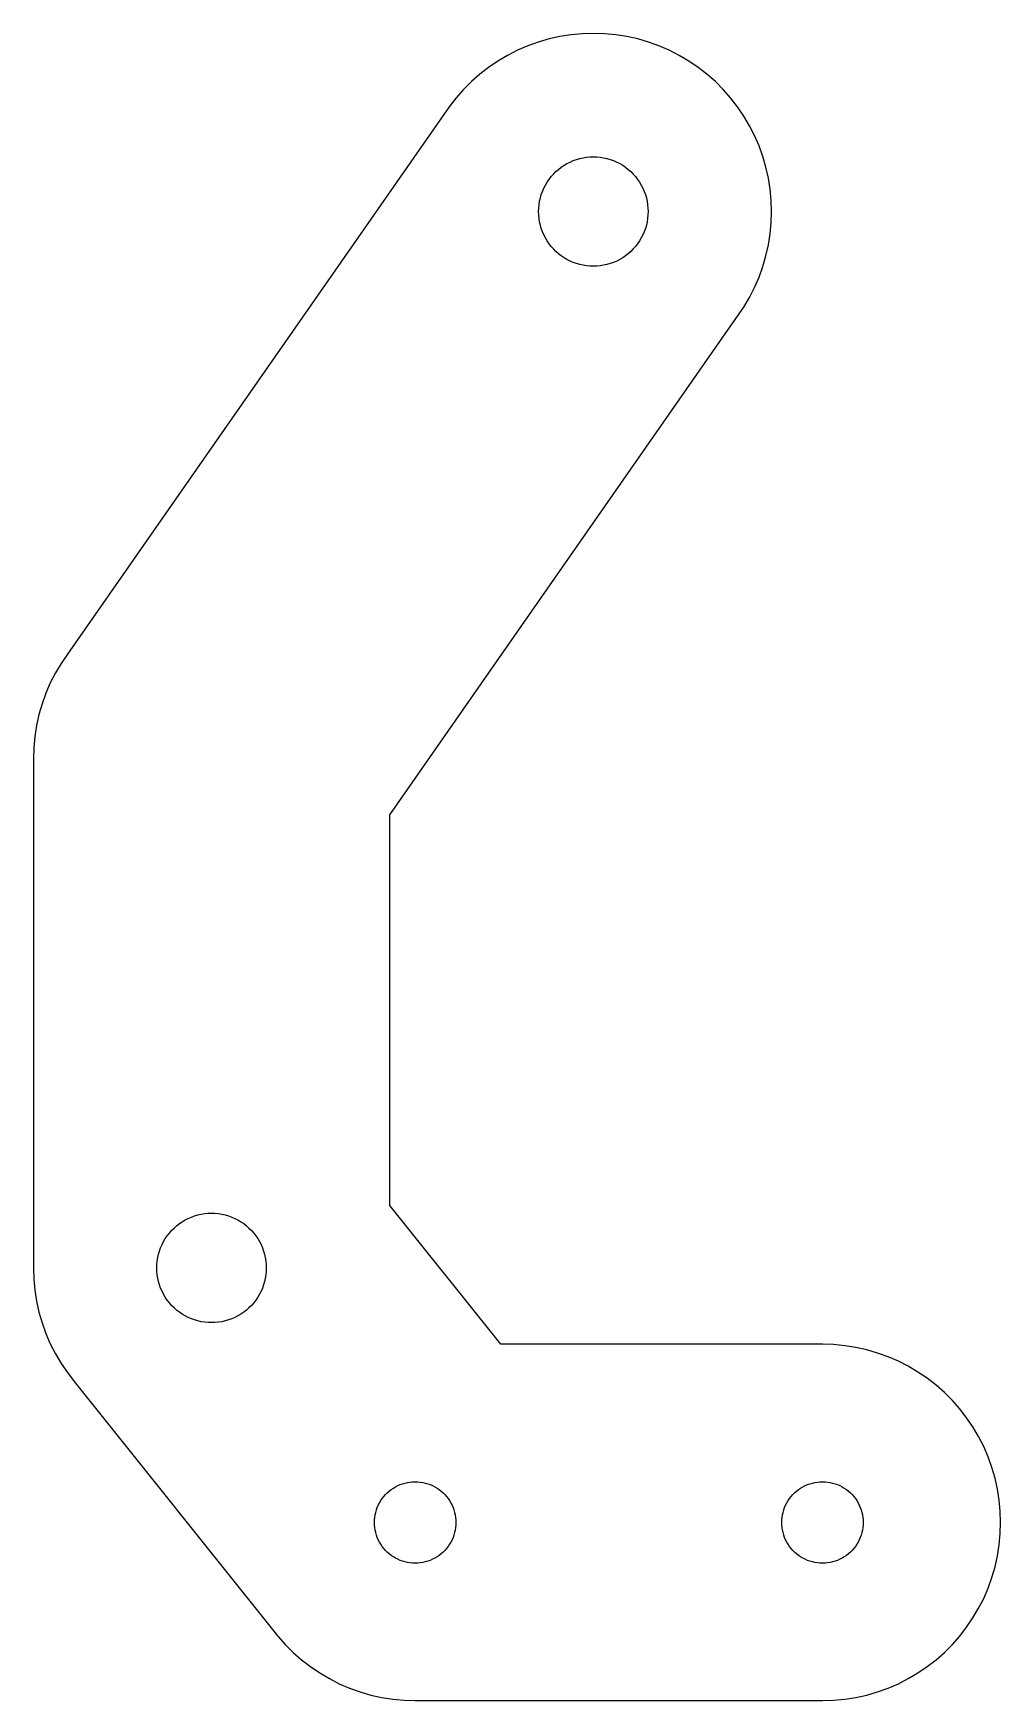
# Model space of a CAD drawing. Header units: metres. Extents: x -7 to 31, y -7 to 58.5.
import ezdxf

# ---------------------------------------------------------------- set-up
doc = ezdxf.new("R2010")
doc.units = ezdxf.units.M

msp = doc.modelspace()

# ---------------------------------------------------------------- linework, layer by layer
for p, q in [((13.6883, 58.376), (13.2592, 58.2801)), ((14.1227, 58.4448), (13.6883, 58.376)), ((14.5605, 58.4862), (14.1227, 58.4448)), ((15, 58.5), (14.5605, 58.4862)), ((15.4395, 58.4862), (15, 58.5)), ((15.8773, 58.4448), (15.4395, 58.4862)), ((16.3117, 58.376), (15.8773, 58.4448)), ((16.7408, 58.2801), (16.3117, 58.376)), ((12.0195, 57.8338), (11.6277, 57.6341)), ((12.4231, 58.0084), (12.0195, 57.8338)), ((12.8369, 58.1574), (12.4231, 58.0084)), ((13.2592, 58.2801), (12.8369, 58.1574)), ((17.1631, 58.1574), (16.7408, 58.2801)), ((17.5769, 58.0084), (17.1631, 58.1574)), ((17.9805, 57.8338), (17.5769, 58.0084)), ((18.3723, 57.6341), (17.9805, 57.8338)), ((10.8855, 57.1631), (10.538, 56.8936)), ((11.2492, 57.4103), (10.8855, 57.1631)), ((11.6277, 57.6341), (11.2492, 57.4103)), ((18.7508, 57.4103), (18.3723, 57.6341)), ((19.1145, 57.1631), (18.7508, 57.4103)), ((19.462, 56.8936), (19.1145, 57.1631)), ((10.2082, 56.6028), (9.89722, 56.2918)), ((10.538, 56.8936), (10.2082, 56.6028)), ((19.7918, 56.6028), (19.462, 56.8936)), ((20.1028, 56.2918), (19.7918, 56.6028)), ((9.6064, 55.962), (9.33687, 55.6145)), ((9.89722, 56.2918), (9.6064, 55.962)), ((20.3936, 55.962), (20.1028, 56.2918)), ((20.6631, 55.6145), (20.3936, 55.962)), ((9.33687, 55.6145), (-5.66312, 34.1145)), ((20.9103, 55.2508), (20.6631, 55.6145)), ((21.1341, 54.8723), (20.9103, 55.2508)), ((21.3338, 54.4805), (21.1341, 54.8723)), ((21.5084, 54.0769), (21.3338, 54.4805)), ((21.6574, 53.6631), (21.5084, 54.0769)), ((13.4327, 52.9718), (13.5282, 53.0673)), ((13.5282, 53.0673), (13.6295, 53.1566)), ((13.6295, 53.1566), (13.7363, 53.2394)), ((13.7363, 53.2394), (13.848, 53.3153)), ((13.848, 53.3153), (13.9642, 53.384)), ((13.9642, 53.384), (14.0846, 53.4454)), ((14.0846, 53.4454), (14.2085, 53.499)), ((14.2085, 53.499), (14.3356, 53.5448)), ((14.3356, 53.5448), (14.4653, 53.5824)), ((14.4653, 53.5824), (14.5971, 53.6119)), ((14.5971, 53.6119), (14.7305, 53.633)), ((14.7305, 53.633), (14.865, 53.6458)), ((14.865, 53.6458), (15, 53.65)), ((15, 53.65), (15.135, 53.6458)), ((15.135, 53.6458), (15.2695, 53.633)), ((15.2695, 53.633), (15.4029, 53.6119)), ((15.4029, 53.6119), (15.5347, 53.5824)), ((15.5347, 53.5824), (15.6644, 53.5448)), ((15.6644, 53.5448), (15.7915, 53.499)), ((15.7915, 53.499), (15.9154, 53.4454)), ((15.9154, 53.4454), (16.0358, 53.384)), ((16.0358, 53.384), (16.152, 53.3153)), ((16.152, 53.3153), (16.2637, 53.2394)), ((16.2637, 53.2394), (16.3705, 53.1566)), ((16.3705, 53.1566), (16.4718, 53.0673)), ((16.4718, 53.0673), (16.5673, 52.9718)), ((21.7801, 53.2408), (21.6574, 53.6631)), ((21.876, 52.8117), (21.7801, 53.2408)), ((13.001, 52.2915), (13.0546, 52.4154)), ((13.0546, 52.4154), (13.1159, 52.5358)), ((13.1159, 52.5358), (13.1847, 52.652)), ((13.1847, 52.652), (13.2606, 52.7637)), ((13.2606, 52.7637), (13.3434, 52.8705)), ((13.3434, 52.8705), (13.4327, 52.9718)), ((16.5673, 52.9718), (16.6566, 52.8705)), ((16.6566, 52.8705), (16.7394, 52.7637)), ((16.7394, 52.7637), (16.8153, 52.652)), ((16.8153, 52.652), (16.884, 52.5358)), ((16.884, 52.5358), (16.9454, 52.4154)), ((16.9454, 52.4154), (16.999, 52.2915)), ((21.9448, 52.3773), (21.876, 52.8117)), ((12.8542, 51.635), (12.8669, 51.7695)), ((12.8669, 51.7695), (12.8881, 51.9029)), ((12.8881, 51.9029), (12.9175, 52.0347)), ((12.9175, 52.0347), (12.9552, 52.1644)), ((12.9552, 52.1644), (13.001, 52.2915)), ((16.999, 52.2915), (17.0448, 52.1644)), ((17.0448, 52.1644), (17.0824, 52.0347)), ((17.0824, 52.0347), (17.1119, 51.9029)), ((17.1119, 51.9029), (17.133, 51.7695)), ((17.133, 51.7695), (17.1458, 51.635)), ((21.9862, 51.9395), (21.9448, 52.3773)), ((22, 51.5), (21.9862, 51.9395)), ((12.85, 51.5), (12.8542, 51.635)), ((12.8542, 51.365), (12.85, 51.5)), ((12.8669, 51.2305), (12.8542, 51.365)), ((12.8881, 51.0971), (12.8669, 51.2305)), ((12.9175, 50.9653), (12.8881, 51.0971)), ((17.1119, 51.0971), (17.0824, 50.9653)), ((17.133, 51.2305), (17.1119, 51.0971)), ((17.1458, 51.365), (17.133, 51.2305)), ((17.1458, 51.635), (17.15, 51.5)), ((17.15, 51.5), (17.1458, 51.365)), ((21.9862, 51.0605), (22, 51.5)), ((12.9552, 50.8356), (12.9175, 50.9653)), ((13.001, 50.7085), (12.9552, 50.8356)), ((13.0546, 50.5846), (13.001, 50.7085)), ((13.1159, 50.4642), (13.0546, 50.5846)), ((13.1847, 50.348), (13.1159, 50.4642)), ((16.884, 50.4642), (16.8153, 50.348)), ((16.9454, 50.5846), (16.884, 50.4642)), ((16.999, 50.7085), (16.9454, 50.5846)), ((17.0448, 50.8356), (16.999, 50.7085)), ((17.0824, 50.9653), (17.0448, 50.8356)), ((21.876, 50.1883), (21.9448, 50.6227)), ((21.9448, 50.6227), (21.9862, 51.0605)), ((13.2606, 50.2363), (13.1847, 50.348)), ((13.3434, 50.1295), (13.2606, 50.2363)), ((13.4327, 50.0282), (13.3434, 50.1295)), ((13.5282, 49.9327), (13.4327, 50.0282)), ((13.6295, 49.8434), (13.5282, 49.9327)), ((13.7363, 49.7606), (13.6295, 49.8434)), ((16.3705, 49.8434), (16.2637, 49.7606)), ((16.4718, 49.9327), (16.3705, 49.8434)), ((16.5673, 50.0282), (16.4718, 49.9327)), ((16.6566, 50.1295), (16.5673, 50.0282)), ((16.7394, 50.2363), (16.6566, 50.1295)), ((16.8153, 50.348), (16.7394, 50.2363)), ((21.7801, 49.7592), (21.876, 50.1883)), ((13.848, 49.6847), (13.7363, 49.7606)), ((13.9642, 49.6159), (13.848, 49.6847)), ((14.0846, 49.5546), (13.9642, 49.6159)), ((14.2085, 49.501), (14.0846, 49.5546)), ((14.3356, 49.4552), (14.2085, 49.501)), ((14.4653, 49.4175), (14.3356, 49.4552)), ((14.5971, 49.3881), (14.4653, 49.4175)), ((14.7305, 49.3669), (14.5971, 49.3881)), ((14.865, 49.3542), (14.7305, 49.3669)), ((15, 49.35), (14.865, 49.3542)), ((15.135, 49.3542), (15, 49.35)), ((15.2695, 49.3669), (15.135, 49.3542)), ((15.4029, 49.3881), (15.2695, 49.3669)), ((15.5347, 49.4175), (15.4029, 49.3881)), ((15.6644, 49.4552), (15.5347, 49.4175)), ((15.7915, 49.501), (15.6644, 49.4552)), ((15.9154, 49.5546), (15.7915, 49.501)), ((16.0358, 49.6159), (15.9154, 49.5546)), ((16.152, 49.6847), (16.0358, 49.6159)), ((16.2637, 49.7606), (16.152, 49.6847)), ((21.5084, 48.9231), (21.6574, 49.3369)), ((21.6574, 49.3369), (21.7801, 49.7592)), ((21.1341, 48.1277), (21.3338, 48.5195)), ((21.3338, 48.5195), (21.5084, 48.9231)), ((20.9103, 47.7492), (21.1341, 48.1277)), ((7, 27.8017), (20.6631, 47.3855)), ((20.6631, 47.3855), (20.9103, 47.7492)), ((-5.66312, 34.1145), (-5.91029, 33.7508)), ((-5.91029, 33.7508), (-6.13414, 33.3723)), ((-6.33379, 32.9805), (-6.50842, 32.5769)), ((-6.13414, 33.3723), (-6.33379, 32.9805)), ((-6.65739, 32.1631), (-6.78008, 31.7408)), ((-6.50842, 32.5769), (-6.65739, 32.1631)), ((-6.78008, 31.7408), (-6.87601, 31.3117)), ((-6.94479, 30.8773), (-6.98618, 30.4395)), ((-6.87601, 31.3117), (-6.94479, 30.8773)), ((-6.98618, 30.4395), (-7, 30)), ((-7, 30), (-7, 10)), ((7, 12.4539), (7, 27.8017)), ((11.3632, 7), (7, 12.4539)), ((-1.26373, 11.7394), (-1.15202, 11.8153)), ((-1.15202, 11.8153), (-1.03577, 11.884)), ((-1.03577, 11.884), (-0.915421, 11.9454)), ((-0.915421, 11.9454), (-0.791458, 11.999)), ((-0.791458, 11.999), (-0.664383, 12.0448)), ((-0.664383, 12.0448), (-0.534683, 12.0824)), ((-0.534683, 12.0824), (-0.402863, 12.1119)), ((-0.402863, 12.1119), (-0.269455, 12.133)), ((-0.269455, 12.133), (-0.134995, 12.1458)), ((-0.134995, 12.1458), (0, 12.15)), ((0, 12.15), (0.134995, 12.1458)), ((0.134995, 12.1458), (0.269455, 12.133)), ((0.269455, 12.133), (0.402863, 12.1119)), ((0.402863, 12.1119), (0.534683, 12.0824)), ((0.534683, 12.0824), (0.664383, 12.0448)), ((0.664383, 12.0448), (0.791458, 11.999)), ((0.791458, 11.999), (0.915421, 11.9454)), ((0.915421, 11.9454), (1.03577, 11.884)), ((1.03577, 11.884), (1.15202, 11.8153)), ((1.15202, 11.8153), (1.26373, 11.7394)), ((-1.88405, 11.0358), (-1.81529, 11.152)), ((-1.81529, 11.152), (-1.73938, 11.2637)), ((-1.73938, 11.2637), (-1.6566, 11.3705)), ((-1.6566, 11.3705), (-1.56728, 11.4718)), ((-1.56728, 11.4718), (-1.47177, 11.5673)), ((-1.47177, 11.5673), (-1.37045, 11.6566)), ((-1.37045, 11.6566), (-1.26373, 11.7394)), ((1.26373, 11.7394), (1.37045, 11.6566)), ((1.37045, 11.6566), (1.47177, 11.5673)), ((1.47177, 11.5673), (1.56728, 11.4718)), ((1.56728, 11.4718), (1.6566, 11.3705)), ((1.6566, 11.3705), (1.73938, 11.2637)), ((1.73938, 11.2637), (1.81529, 11.152)), ((1.81529, 11.152), (1.88405, 11.0358)), ((-2.11191, 10.4029), (-2.08244, 10.5347)), ((-2.08244, 10.5347), (-2.04477, 10.6644)), ((-2.04477, 10.6644), (-1.99901, 10.7915)), ((-1.99901, 10.7915), (-1.94537, 10.9154)), ((-1.94537, 10.9154), (-1.88405, 11.0358)), ((1.88405, 11.0358), (1.94537, 10.9154)), ((1.94537, 10.9154), (1.99901, 10.7915)), ((1.99901, 10.7915), (2.04477, 10.6644)), ((2.04477, 10.6644), (2.08244, 10.5347)), ((2.08244, 10.5347), (2.11191, 10.4029)), ((-7, 10), (-6.98618, 9.56046)), ((-2.14999, 10), (-2.14575, 10.135)), ((-2.14575, 9.86499), (-2.14999, 10)), ((-2.14575, 10.135), (-2.13304, 10.2695)), ((-2.13304, 9.73053), (-2.14575, 9.86499)), ((-2.13304, 10.2695), (-2.11191, 10.4029)), ((2.11191, 10.4029), (2.13304, 10.2695)), ((2.13304, 10.2695), (2.14575, 10.135)), ((2.14575, 9.86499), (2.13304, 9.73053)), ((2.14575, 10.135), (2.14999, 10)), ((2.14999, 10), (2.14575, 9.86499)), ((-6.98618, 9.56046), (-6.94479, 9.12267)), ((-2.11191, 9.59712), (-2.13304, 9.73053)), ((-2.08244, 9.4653), (-2.11191, 9.59712)), ((-2.04477, 9.3356), (-2.08244, 9.4653)), ((-1.99901, 9.20853), (-2.04477, 9.3356)), ((-1.94537, 9.08456), (-1.99901, 9.20853)), ((1.99901, 9.20853), (1.94537, 9.08456)), ((2.04477, 9.3356), (1.99901, 9.20853)), ((2.08244, 9.4653), (2.04477, 9.3356)), ((2.11191, 9.59712), (2.08244, 9.4653)), ((2.13304, 9.73053), (2.11191, 9.59712)), ((-6.94479, 9.12267), (-6.87601, 8.68832)), ((-6.87601, 8.68832), (-6.78008, 8.25917)), ((-1.88405, 8.96422), (-1.94537, 9.08456)), ((-1.81529, 8.84796), (-1.88405, 8.96422)), ((-1.73938, 8.73625), (-1.81529, 8.84796)), ((-1.6566, 8.62953), (-1.73938, 8.73625)), ((-1.56728, 8.52821), (-1.6566, 8.62953)), ((-1.47177, 8.43271), (-1.56728, 8.52821)), ((1.56728, 8.52821), (1.47177, 8.43271)), ((1.6566, 8.62953), (1.56728, 8.52821)), ((1.73938, 8.73625), (1.6566, 8.62953)), ((1.81529, 8.84796), (1.73938, 8.73625)), ((1.88405, 8.96422), (1.81529, 8.84796)), ((1.94537, 9.08456), (1.88405, 8.96422)), ((-6.78008, 8.25917), (-6.65739, 7.83687)), ((-1.37045, 8.34338), (-1.47177, 8.43271)), ((-1.26373, 8.2606), (-1.37045, 8.34338)), ((-1.15202, 8.18469), (-1.26373, 8.2606)), ((-1.03577, 8.11594), (-1.15202, 8.18469)), ((-0.915421, 8.05461), (-1.03577, 8.11594)), ((-0.791458, 8.00098), (-0.915421, 8.05461)), ((-0.664383, 7.95522), (-0.791458, 8.00098)), ((-0.534683, 7.91754), (-0.664383, 7.95522)), ((-0.402863, 7.88808), (-0.534683, 7.91754)), ((-0.269455, 7.86694), (-0.402863, 7.88808)), ((-0.134995, 7.85423), (-0.269455, 7.86694)), ((0.269455, 7.86694), (0.134995, 7.85423)), ((0.402863, 7.88808), (0.269455, 7.86694)), ((0.534683, 7.91754), (0.402863, 7.88808)), ((0.664383, 7.95522), (0.534683, 7.91754)), ((0.791458, 8.00098), (0.664383, 7.95522)), ((0.915421, 8.05461), (0.791458, 8.00098)), ((1.03577, 8.11594), (0.915421, 8.05461)), ((1.15202, 8.18469), (1.03577, 8.11594)), ((1.26373, 8.2606), (1.15202, 8.18469)), ((1.37045, 8.34338), (1.26373, 8.2606)), ((1.47177, 8.43271), (1.37045, 8.34338)), ((-6.65739, 7.83687), (-6.50842, 7.42313)), ((-6.50842, 7.42313), (-6.33379, 7.01953)), ((0, 7.84999), (-0.134995, 7.85423)), ((0.134995, 7.85423), (0, 7.84999)), ((-6.33379, 7.01953), (-6.13414, 6.62772)), ((-6.13414, 6.62772), (-5.91029, 6.24921)), ((24, 7), (11.3632, 7)), ((24.4395, 6.98618), (24, 7)), ((24.8773, 6.94479), (24.4395, 6.98618)), ((25.3117, 6.87601), (24.8773, 6.94479)), ((25.7408, 6.78008), (25.3117, 6.87601)), ((26.1631, 6.65739), (25.7408, 6.78008)), ((26.5769, 6.50842), (26.1631, 6.65739)), ((-5.91029, 6.24921), (-5.66312, 5.8855)), ((26.9805, 6.33379), (26.5769, 6.50842)), ((27.3723, 6.13414), (26.9805, 6.33379)), ((27.7508, 5.91029), (27.3723, 6.13414)), ((28.1145, 5.66312), (27.7508, 5.91029)), ((-5.66312, 5.8855), (-5.39359, 5.53802)), ((-5.39359, 5.53802), (2.6064, -4.46196)), ((28.462, 5.39359), (28.1145, 5.66312)), ((28.7918, 5.10277), (28.462, 5.39359)), ((29.1028, 4.79182), (28.7918, 5.10277)), ((29.3936, 4.46196), (29.1028, 4.79182)), ((29.6631, 4.11449), (29.3936, 4.46196)), ((29.9103, 3.75078), (29.6631, 4.11449)), ((30.1341, 3.37227), (29.9103, 3.75078)), ((30.3338, 2.98045), (30.1341, 3.37227)), ((30.5084, 2.57686), (30.3338, 2.98045)), ((30.6574, 2.16312), (30.5084, 2.57686)), ((30.7801, 1.74081), (30.6574, 2.16312)), ((7.05954, 1.29442), (7.14267, 1.35092)), ((7.14267, 1.35092), (7.22919, 1.40208)), ((7.22919, 1.40208), (7.31874, 1.44771)), ((7.31874, 1.44771), (7.411, 1.48764)), ((7.411, 1.48764), (7.50557, 1.52168)), ((7.50557, 1.52168), (7.60208, 1.54973)), ((7.60208, 1.54973), (7.70018, 1.57166)), ((7.70018, 1.57166), (7.79945, 1.58737)), ((7.79945, 1.58737), (7.89952, 1.59683)), ((7.89952, 1.59683), (8, 1.59999)), ((8, 1.59999), (8.10046, 1.59683)), ((8.10046, 1.59683), (8.20053, 1.58737)), ((8.20053, 1.58737), (8.2998, 1.57166)), ((8.2998, 1.57166), (8.3979, 1.54973)), ((8.3979, 1.54973), (8.49442, 1.52168)), ((8.49442, 1.52168), (8.58899, 1.48764)), ((8.58899, 1.48764), (8.68124, 1.44771)), ((8.68124, 1.44771), (8.7708, 1.40208)), ((8.7708, 1.40208), (8.85732, 1.35092)), ((8.85732, 1.35092), (8.94044, 1.29442)), ((23.0595, 1.29442), (23.1427, 1.35092)), ((23.1427, 1.35092), (23.2292, 1.40208)), ((23.2292, 1.40208), (23.3187, 1.44771)), ((23.3187, 1.44771), (23.411, 1.48764)), ((23.411, 1.48764), (23.5056, 1.52168)), ((23.5056, 1.52168), (23.6021, 1.54973)), ((23.6021, 1.54973), (23.7002, 1.57166)), ((23.7002, 1.57166), (23.7995, 1.58737)), ((23.7995, 1.58737), (23.8995, 1.59683)), ((23.8995, 1.59683), (24, 1.59999)), ((24, 1.59999), (24.1005, 1.59683)), ((24.1005, 1.59683), (24.2005, 1.58737)), ((24.2005, 1.58737), (24.2998, 1.57166)), ((24.2998, 1.57166), (24.3979, 1.54973)), ((24.3979, 1.54973), (24.4944, 1.52168)), ((24.4944, 1.52168), (24.589, 1.48764)), ((24.589, 1.48764), (24.6812, 1.44771)), ((24.6812, 1.44771), (24.7708, 1.40208)), ((24.7708, 1.40208), (24.8573, 1.35092)), ((24.8573, 1.35092), (24.9404, 1.29442)), ((30.876, 1.31166), (30.7801, 1.74081)), ((30.9448, 0.877319), (30.876, 1.31166)), ((6.51234, 0.588989), (6.55228, 0.681244)), ((6.55228, 0.681244), (6.5979, 0.770798)), ((6.5979, 0.770798), (6.64906, 0.857315)), ((6.64906, 0.857315), (6.70557, 0.940445)), ((6.70557, 0.940445), (6.76717, 1.01987)), ((6.76717, 1.01987), (6.83365, 1.09526)), ((6.83365, 1.09526), (6.90472, 1.16634)), ((6.90472, 1.16634), (6.98012, 1.23282)), ((6.98012, 1.23282), (7.05954, 1.29442)), ((8.94044, 1.29442), (9.01987, 1.23282)), ((9.01987, 1.23282), (9.09526, 1.16634)), ((9.09526, 1.16634), (9.16634, 1.09526)), ((9.16634, 1.09526), (9.23282, 1.01987)), ((9.23282, 1.01987), (9.29442, 0.940445)), ((9.29442, 0.940445), (9.35092, 0.857315)), ((9.35092, 0.857315), (9.40208, 0.770798)), ((9.40208, 0.770798), (9.44771, 0.681244)), ((9.44771, 0.681244), (9.48764, 0.588989)), ((22.5123, 0.588989), (22.5523, 0.681244)), ((22.5523, 0.681244), (22.5979, 0.770798)), ((22.5979, 0.770798), (22.6491, 0.857315)), ((22.6491, 0.857315), (22.7056, 0.940445)), ((22.7056, 0.940445), (22.7672, 1.01987)), ((22.7672, 1.01987), (22.8336, 1.09526)), ((22.8336, 1.09526), (22.9047, 1.16634)), ((22.9047, 1.16634), (22.9801, 1.23282)), ((22.9801, 1.23282), (23.0595, 1.29442)), ((24.9404, 1.29442), (25.0199, 1.23282)), ((25.0199, 1.23282), (25.0953, 1.16634)), ((25.0953, 1.16634), (25.1663, 1.09526)), ((25.1663, 1.09526), (25.2328, 1.01987)), ((25.2328, 1.01987), (25.2944, 0.940445)), ((25.2944, 0.940445), (25.3509, 0.857315)), ((25.3509, 0.857315), (25.4021, 0.770798)), ((25.4021, 0.770798), (25.4477, 0.681244)), ((25.4477, 0.681244), (25.4876, 0.588989)), ((30.9862, 0.439529), (30.9448, 0.877319)), ((6.39999, 0), (6.40315, 0.100464)), ((6.40315, -0.100464), (6.39999, 0)), ((6.40315, 0.100464), (6.41261, 0.200531)), ((6.41261, 0.200531), (6.42833, 0.299805)), ((6.42833, 0.299805), (6.45026, 0.397903)), ((6.45026, 0.397903), (6.4783, 0.494415)), ((6.4783, 0.494415), (6.51234, 0.588989)), ((9.48764, 0.588989), (9.52168, 0.494415)), ((9.52168, 0.494415), (9.54973, 0.397903)), ((9.54973, 0.397903), (9.57166, 0.299805)), ((9.57166, 0.299805), (9.58737, 0.200531)), ((9.58737, 0.200531), (9.59683, 0.100464)), ((9.59683, 0.100464), (9.59999, 0)), ((9.59999, 0), (9.59683, -0.100464)), ((22.4, 0), (22.4032, 0.100464)), ((22.4032, -0.100464), (22.4, 0)), ((22.4032, 0.100464), (22.4126, 0.200531)), ((22.4126, 0.200531), (22.4283, 0.299805)), ((22.4283, 0.299805), (22.4503, 0.397903)), ((22.4503, 0.397903), (22.4783, 0.494415)), ((22.4783, 0.494415), (22.5123, 0.588989)), ((25.4876, 0.588989), (25.5217, 0.494415)), ((25.5217, 0.494415), (25.5497, 0.397903)), ((25.5497, 0.397903), (25.5717, 0.299805)), ((25.5717, 0.299805), (25.5874, 0.200531)), ((25.5874, 0.200531), (25.5968, 0.100464)), ((25.5968, 0.100464), (25.6, 0)), ((25.6, 0), (25.5968, -0.100464)), ((31, 0), (30.9862, 0.439529)), ((30.9862, -0.439529), (31, 0)), ((6.41261, -0.200531), (6.40315, -0.100464)), ((6.42833, -0.299805), (6.41261, -0.200531)), ((6.45026, -0.397903), (6.42833, -0.299805)), ((6.4783, -0.494415), (6.45026, -0.397903)), ((6.51234, -0.588989), (6.4783, -0.494415)), ((6.55228, -0.681244), (6.51234, -0.588989)), ((9.48764, -0.588989), (9.44771, -0.681244)), ((9.52168, -0.494415), (9.48764, -0.588989)), ((9.54973, -0.397903), (9.52168, -0.494415)), ((9.57166, -0.299805), (9.54973, -0.397903)), ((9.58737, -0.200531), (9.57166, -0.299805)), ((9.59683, -0.100464), (9.58737, -0.200531)), ((22.4126, -0.200531), (22.4032, -0.100464)), ((22.4283, -0.299805), (22.4126, -0.200531)), ((22.4503, -0.397903), (22.4283, -0.299805)), ((22.4783, -0.494415), (22.4503, -0.397903)), ((22.5123, -0.588989), (22.4783, -0.494415)), ((22.5523, -0.681244), (22.5123, -0.588989)), ((25.4876, -0.588989), (25.4477, -0.681244)), ((25.5217, -0.494415), (25.4876, -0.588989)), ((25.5497, -0.397903), (25.5217, -0.494415)), ((25.5717, -0.299805), (25.5497, -0.397903)), ((25.5874, -0.200531), (25.5717, -0.299805)), ((25.5968, -0.100464), (25.5874, -0.200531)), ((30.9448, -0.877319), (30.9862, -0.439529)), ((6.5979, -0.770798), (6.55228, -0.681244)), ((6.64906, -0.857315), (6.5979, -0.770798)), ((6.70557, -0.940445), (6.64906, -0.857315)), ((6.76717, -1.01987), (6.70557, -0.940445)), ((6.83365, -1.09526), (6.76717, -1.01987)), ((6.90472, -1.16634), (6.83365, -1.09526)), ((6.98012, -1.23282), (6.90472, -1.16634)), ((7.05954, -1.29442), (6.98012, -1.23282)), ((7.14267, -1.35092), (7.05954, -1.29442)), ((8.94044, -1.29442), (8.85732, -1.35092)), ((9.01987, -1.23282), (8.94044, -1.29442)), ((9.09526, -1.16634), (9.01987, -1.23282)), ((9.16634, -1.09526), (9.09526, -1.16634)), ((9.23282, -1.01987), (9.16634, -1.09526)), ((9.29442, -0.940445), (9.23282, -1.01987)), ((9.35092, -0.857315), (9.29442, -0.940445)), ((9.40208, -0.770798), (9.35092, -0.857315)), ((9.44771, -0.681244), (9.40208, -0.770798)), ((22.5979, -0.770798), (22.5523, -0.681244)), ((22.6491, -0.857315), (22.5979, -0.770798)), ((22.7056, -0.940445), (22.6491, -0.857315)), ((22.7672, -1.01987), (22.7056, -0.940445)), ((22.8336, -1.09526), (22.7672, -1.01987)), ((22.9047, -1.16634), (22.8336, -1.09526)), ((22.9801, -1.23282), (22.9047, -1.16634)), ((23.0595, -1.29442), (22.9801, -1.23282)), ((23.1427, -1.35092), (23.0595, -1.29442)), ((24.9404, -1.29442), (24.8573, -1.35092)), ((25.0199, -1.23282), (24.9404, -1.29442)), ((25.0953, -1.16634), (25.0199, -1.23282)), ((25.1663, -1.09526), (25.0953, -1.16634)), ((25.2328, -1.01987), (25.1663, -1.09526)), ((25.2944, -0.940445), (25.2328, -1.01987)), ((25.3509, -0.857315), (25.2944, -0.940445)), ((25.4021, -0.770798), (25.3509, -0.857315)), ((25.4477, -0.681244), (25.4021, -0.770798)), ((30.876, -1.31166), (30.9448, -0.877319)), ((7.22919, -1.40208), (7.14267, -1.35092)), ((7.31874, -1.44771), (7.22919, -1.40208)), ((7.411, -1.48764), (7.31874, -1.44771)), ((7.50557, -1.52168), (7.411, -1.48764)), ((7.60208, -1.54973), (7.50557, -1.52168)), ((7.70018, -1.57166), (7.60208, -1.54973)), ((7.79945, -1.58737), (7.70018, -1.57166)), ((7.89952, -1.59683), (7.79945, -1.58737)), ((8, -1.59999), (7.89952, -1.59683)), ((8.10046, -1.59683), (8, -1.59999)), ((8.20053, -1.58737), (8.10046, -1.59683)), ((8.2998, -1.57166), (8.20053, -1.58737)), ((8.3979, -1.54973), (8.2998, -1.57166)), ((8.49442, -1.52168), (8.3979, -1.54973)), ((8.58899, -1.48764), (8.49442, -1.52168)), ((8.68124, -1.44771), (8.58899, -1.48764)), ((8.7708, -1.40208), (8.68124, -1.44771)), ((8.85732, -1.35092), (8.7708, -1.40208)), ((23.2292, -1.40208), (23.1427, -1.35092)), ((23.3187, -1.44771), (23.2292, -1.40208)), ((23.411, -1.48764), (23.3187, -1.44771)), ((23.5056, -1.52168), (23.411, -1.48764)), ((23.6021, -1.54973), (23.5056, -1.52168)), ((23.7002, -1.57166), (23.6021, -1.54973)), ((23.7995, -1.58737), (23.7002, -1.57166)), ((23.8995, -1.59683), (23.7995, -1.58737)), ((24, -1.59999), (23.8995, -1.59683)), ((24.1005, -1.59683), (24, -1.59999)), ((24.2005, -1.58737), (24.1005, -1.59683)), ((24.2998, -1.57166), (24.2005, -1.58737)), ((24.3979, -1.54973), (24.2998, -1.57166)), ((24.4944, -1.52168), (24.3979, -1.54973)), ((24.589, -1.48764), (24.4944, -1.52168)), ((24.6812, -1.44771), (24.589, -1.48764)), ((24.7708, -1.40208), (24.6812, -1.44771)), ((24.8573, -1.35092), (24.7708, -1.40208)), ((30.6574, -2.16312), (30.7801, -1.74081)), ((30.7801, -1.74081), (30.876, -1.31166)), ((30.3338, -2.98045), (30.5084, -2.57686)), ((30.5084, -2.57686), (30.6574, -2.16312)), ((30.1341, -3.37227), (30.3338, -2.98045)), ((29.6631, -4.11449), (29.9103, -3.75078)), ((29.9103, -3.75078), (30.1341, -3.37227)), ((2.6064, -4.46196), (2.89722, -4.79182)), ((29.1028, -4.79182), (29.3936, -4.46196)), ((29.3936, -4.46196), (29.6631, -4.11449)), ((2.89722, -4.79182), (3.20816, -5.10277)), ((3.20816, -5.10277), (3.53802, -5.39359)), ((28.462, -5.39359), (28.7918, -5.10277)), ((28.7918, -5.10277), (29.1028, -4.79182)), ((3.53802, -5.39359), (3.8855, -5.66312)), ((3.8855, -5.66312), (4.24921, -5.91029)), ((27.7508, -5.91029), (28.1145, -5.66312)), ((28.1145, -5.66312), (28.462, -5.39359)), ((4.24921, -5.91029), (4.62772, -6.13414)), ((4.62772, -6.13414), (5.01953, -6.33379)), ((5.01953, -6.33379), (5.42313, -6.50842)), ((5.42313, -6.50842), (5.83687, -6.65739)), ((26.1631, -6.65739), (26.5769, -6.50842)), ((26.5769, -6.50842), (26.9805, -6.33379)), ((26.9805, -6.33379), (27.3723, -6.13414)), ((27.3723, -6.13414), (27.7508, -5.91029)), ((5.83687, -6.65739), (6.25917, -6.78008)), ((6.25917, -6.78008), (6.68832, -6.87601)), ((6.68832, -6.87601), (7.12267, -6.94479)), ((7.12267, -6.94479), (7.56046, -6.98618)), ((7.56046, -6.98618), (8, -7)), ((8, -7), (24, -7)), ((24, -7), (24.4395, -6.98618)), ((24.4395, -6.98618), (24.8773, -6.94479)), ((24.8773, -6.94479), (25.3117, -6.87601)), ((25.3117, -6.87601), (25.7408, -6.78008)), ((25.7408, -6.78008), (26.1631, -6.65739))]:
    msp.add_line(p, q)

doc.saveas('drawing.dxf')
